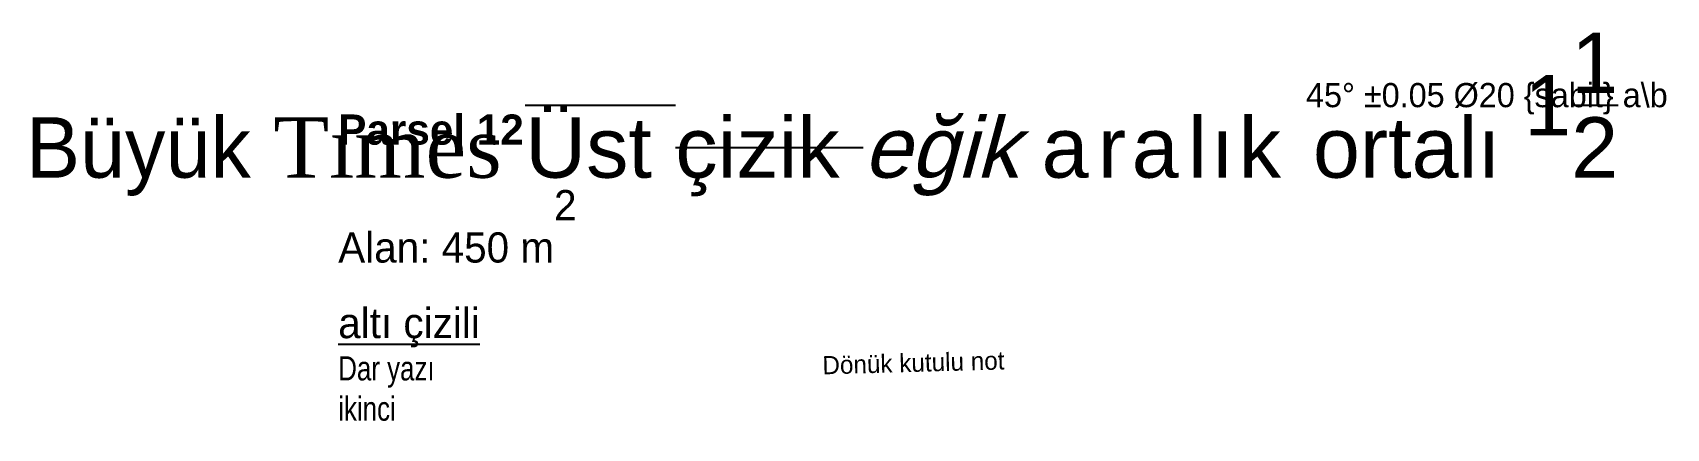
# Model space of a CAD drawing. Header units: metres. Extents: x -25 to 110, y -26 to 7.
import ezdxf

# ---------------------------------------------------------------- set-up
doc = ezdxf.new("R2010")
doc.units = ezdxf.units.M

msp = doc.modelspace()

# ---------------------------------------------------------------- texts
at = {"layer": 'YAZI', "char_height": 2}
for s, insert, attachment_point in [('\\H2.5x;Büyük\\H1x; \\fTimes New Roman|b0|i0;Tımes\\fArial|b0|i0; \\OÜst\\o \\Kçizik\\k \\Q15;eğik\\Q0; \\T1.2;aralık\\T1; \\pxqc;ortalı \\A1;1\\S1/2;', (40, 0), 5), ('45%%d\\~%%p0.05 %%c20 \\{sabit\\} a\\\\b', (80, 0), 7), ('\\W0.8;Dar yazı\\Pikinci', (0, -20), 1), ('{\\fArial|b1;}\\P\\~', (80, -20), 1)]:
    msp.add_mtext(s, dxfattribs=dict(at, insert=insert, attachment_point=attachment_point))
at = {"layer": 'YAZI', "insert": (0, 0), "char_height": 2.5, "width": 30, "attachment_point": 1, "line_spacing_factor": 1.5}
msp.add_mtext('{\\fArial|b1|i0|c162|p34;Parsel 12}\\P\\C1;Alan: 450 m\\S2^ ;\\P{\\L\\c16711680;altı çizili}', dxfattribs=at)
at = {"layer": 'YAZI', "insert": (40, -20), "char_height": 1.5, "width": 15, "attachment_point": 1, "rotation": 1.5708, "line_spacing_factor": 2}
msp.add_mtext('Dönük kutulu not', dxfattribs=at)

doc.saveas('drawing.dxf')
